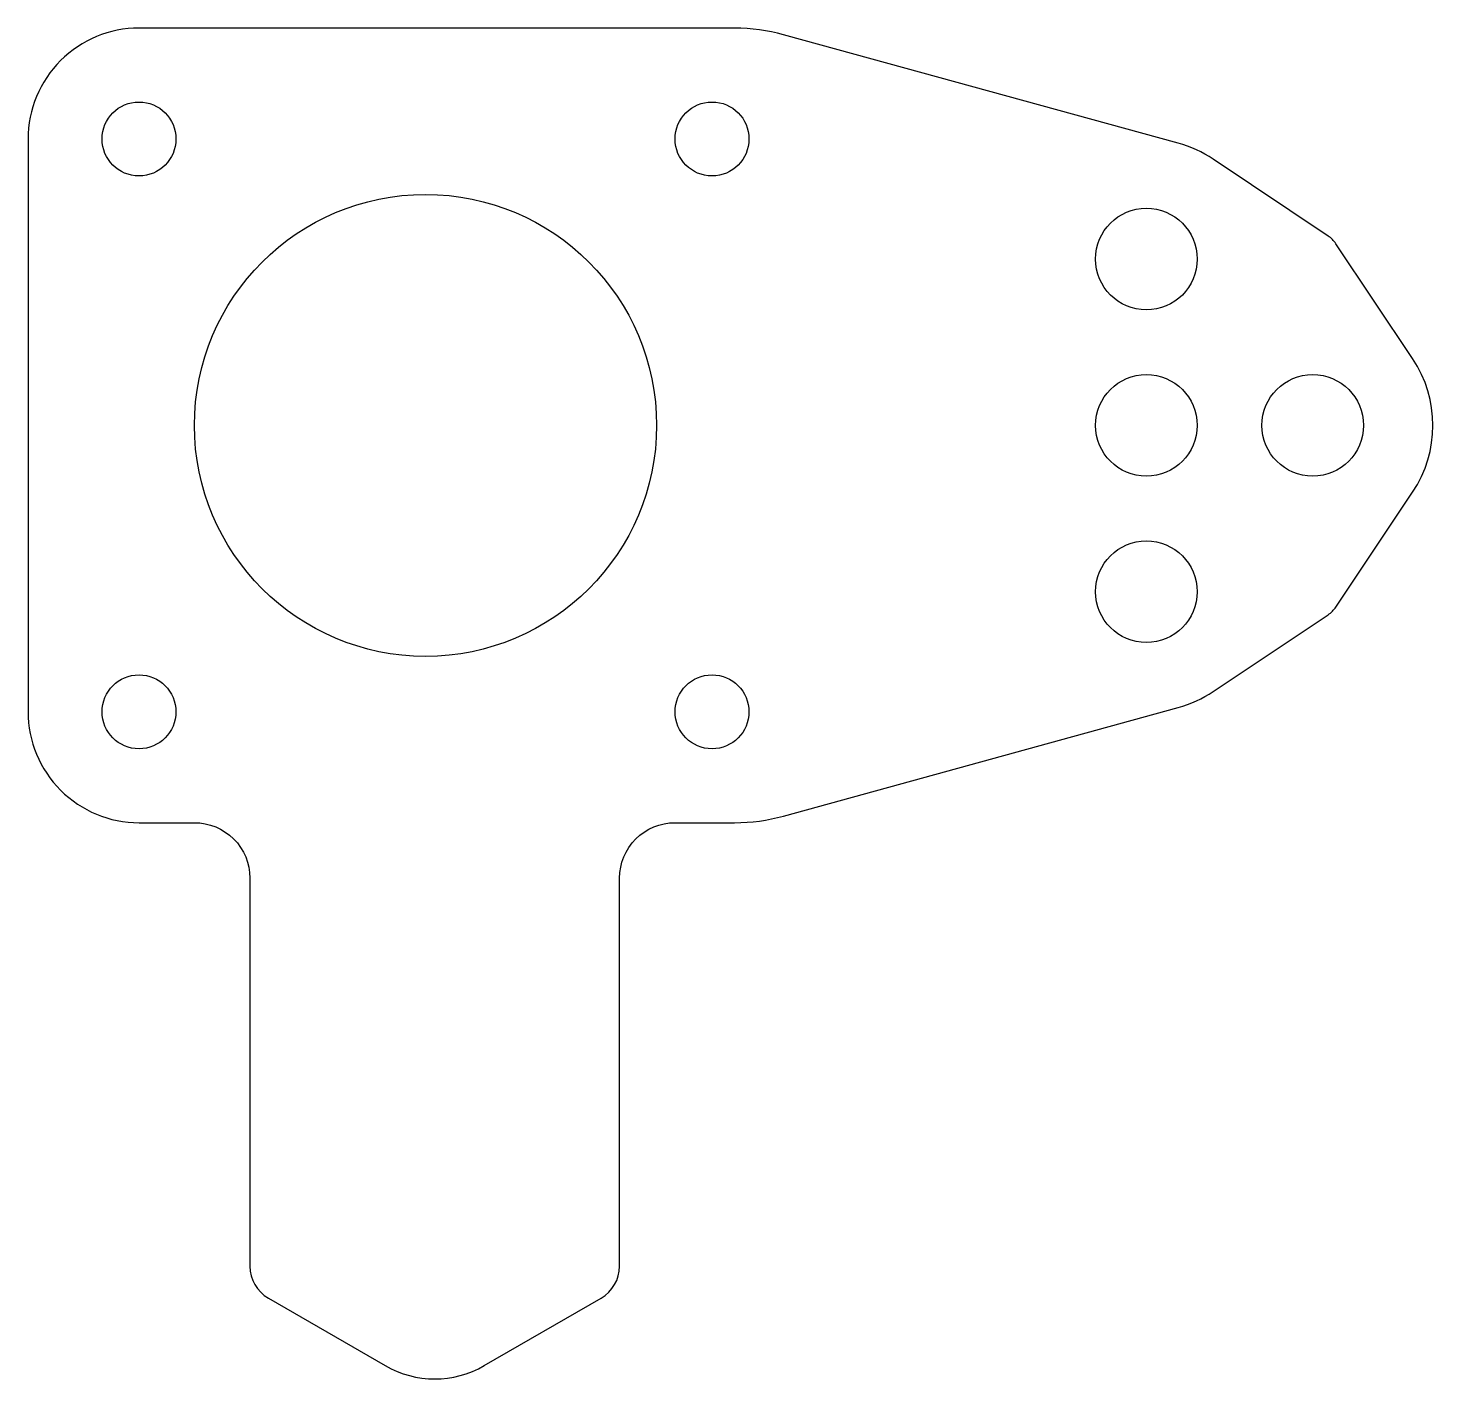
# Model space of a CAD drawing. Header units: millimetres. Extents: x -497.5 to -421.5, y -51.6 to 21.5.
import ezdxf

# ---------------------------------------------------------------- set-up
doc = ezdxf.new("R2010")
doc.units = ezdxf.units.MM
doc.layers.get('0').update_dxf_attribs({"linetype": 'CONTINUOUS'})

msp = doc.modelspace()

# ---------------------------------------------------------------- linework, layer by layer
msp.add_lwpolyline([(-456.624, 21.142, 0.067232), (-459.278, 21.5), (-491.5, 21.5, 0.414214), (-497.5, 15.5), (-497.5, -15.5, 0.414214), (-491.5, -21.5), (-488.5, -21.5, -0.414214), (-485.5, -24.5), (-485.5, -45.499, 0.267949), (-484.5, -47.231), (-478.175, -50.883, 0.267949), (-472.825, -50.883), (-466.5, -47.231, 0.267949), (-465.5, -45.499), (-465.5, -24.5, -0.414214), (-462.5, -21.5), (-459.278, -21.5, 0.067232), (-456.624, -21.142), (-435.275, -15.267, 0.080299), (-433.389, -14.405), (-427.167, -10.247, 0.0985), (-426.753, -9.833), (-422.595, -3.611, 0.303337), (-422.595, 3.611), (-426.753, 9.833, 0.0985), (-427.167, 10.247), (-433.389, 14.405, 0.080299), (-435.275, 15.267)], format="xyb", close=True)
for centre, radius in [((-491.5, 15.5), 2), ((-460.5, 15.5), 2), ((-476, 0), 12.5), ((-437, 9), 2.75), ((-437, 0), 2.75), ((-428, 0), 2.75), ((-437, -9), 2.75), ((-491.5, -15.5), 2), ((-460.5, -15.5), 2)]:
    msp.add_circle(centre, radius)

doc.saveas('drawing.dxf')
